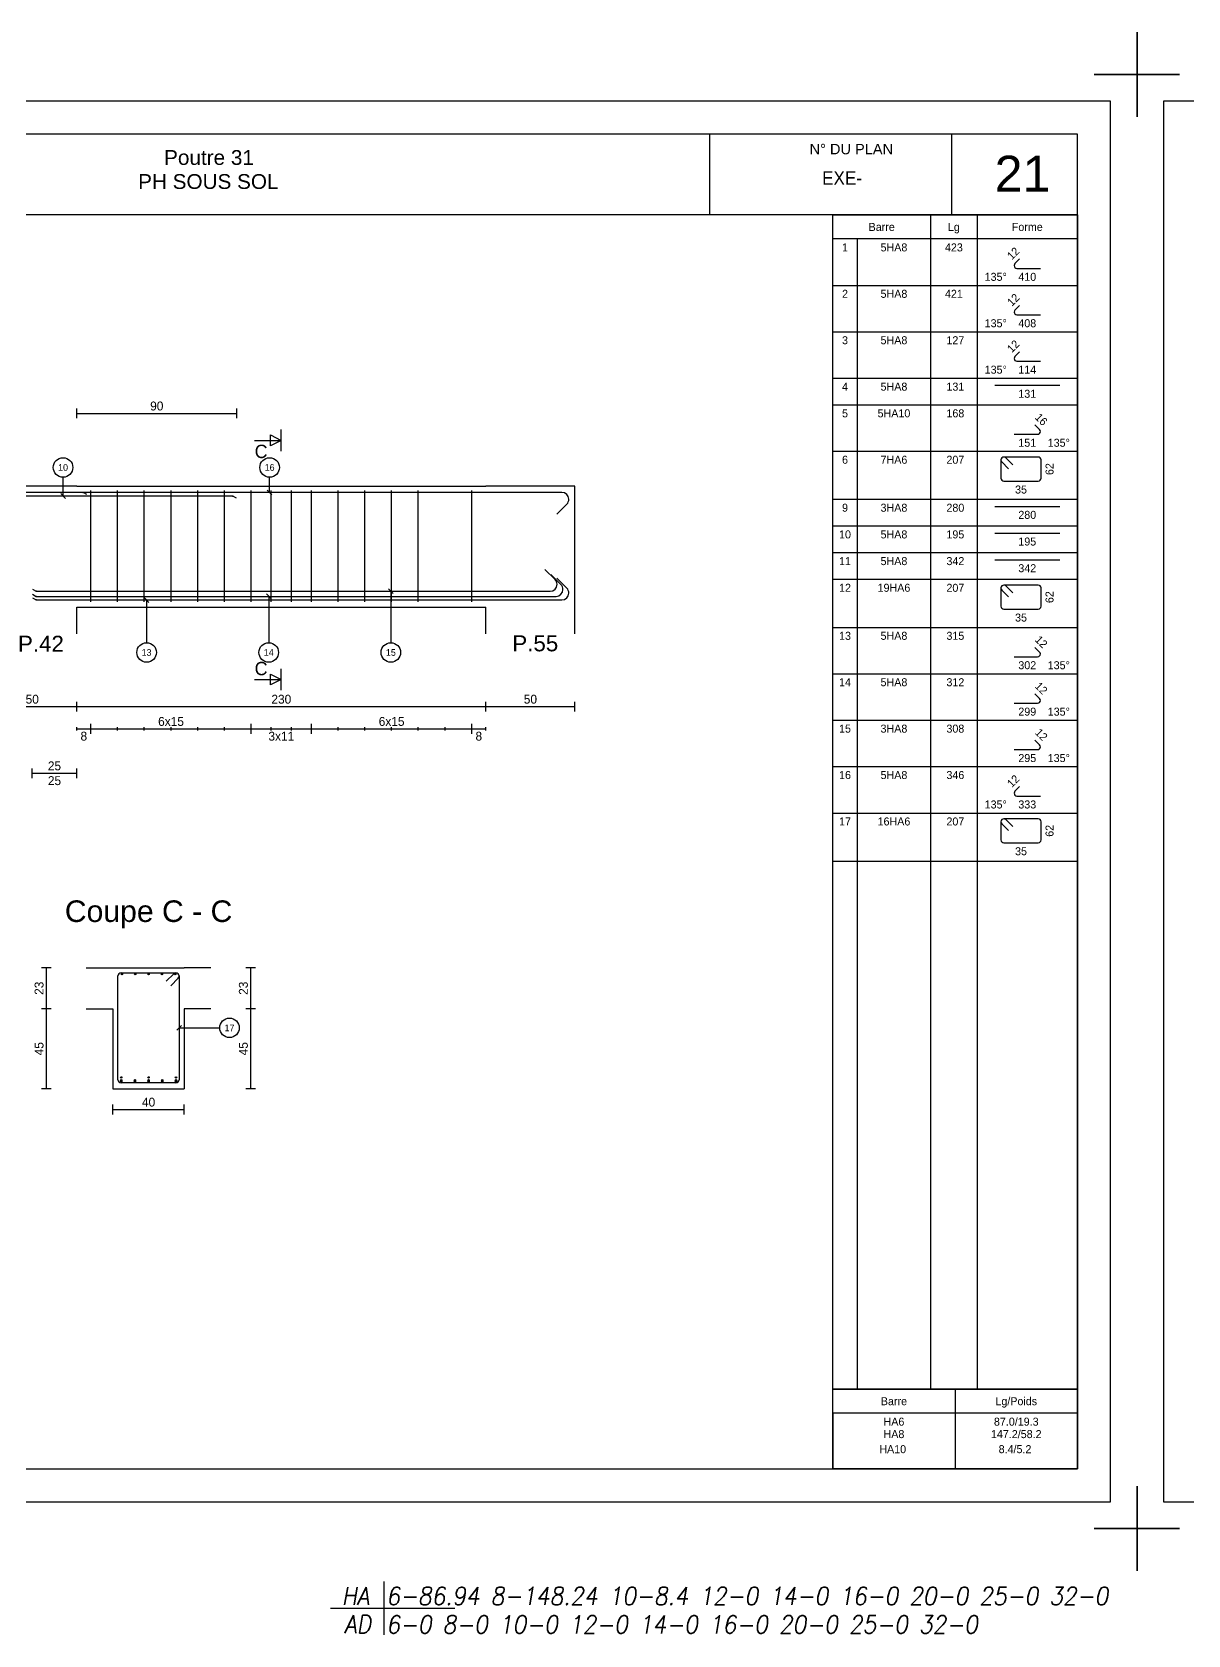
# Model space of a CAD drawing. Extents: x -12912 to 27386, y 1818 to 8189.
# Drawn here: x 11814 to 12464, y 3108 to 4009 of the extents above; entities that cross this region are included whole.
import ezdxf
from ezdxf.enums import TextEntityAlignment as Align

# ---------------------------------------------------------------- set-up
doc = ezdxf.new("R2010")
doc.units = 0
doc.header["$MEASUREMENT"] = 0
doc.layers.get('0').update_dxf_attribs({"linetype": 'CONTINUOUS'})
for name, color, linetype in [('1', 7, 'CONTINUOUS'), ('104', 7, 'CONTINUOUS'), ('173', 7, 'CONTINUOUS'), ('5', 7, 'CONTINUOUS'), ('6', 7, 'CONTINUOUS'), ('7', 7, 'CONTINUOUS'), ('GO-CARTOUCHE', 7, 'CONTINUOUS'), ('GO-TEXTE', 9, 'CONTINUOUS'), ('STR_TXT', 102, 'CONTINUOUS')]:
    doc.layers.add(name, color=color, linetype=linetype)
doc.styles.add('ARIAL', font='ARIAL.TTF')
doc.styles.add('Tableau', font='romans.shx', dxfattribs={"width": 0.9, "oblique": 10})
doc.styles.add('TEXTEBA', font='ARIAL.TTF')

# ---------------------------------------------------------------- blocks, each defined once
blk = doc.blocks.new('Smallsp')
at = {"layer": 'STR_TXT', "linetype": 'Continuous'}
for points in [[(0, 15), (0, -15)], [(-30, 0), (40, 0)]]:
    blk.add_lwpolyline(points, dxfattribs=at)
at = {"layer": 'STR_TXT', "linetype": 'Continuous', "style": 'Tableau', "oblique": 10, "width": 0.9}
for s, p in [('HA', (-23.6, 1.89)), ('AD', (-22.2, -13.94))]:
    blk.add_text(s, height=10, dxfattribs=at).set_placement(p)
for tag, p in [('SPAD', (1.4, 1.89)), ('SPHA', (1.4, -14.11))]:
    blk.add_attdef(tag, p, '', height=10, dxfattribs=at)

msp = doc.modelspace()

# ---------------------------------------------------------------- linework, layer by layer
for p, q in [((12435.279, 4009.311), (12435.279, 3985.504)), ((12435.279, 4009.311), (12435.279, 3985.504)), ((12435.526, 4009.311), (12435.526, 3985.504)), ((12435.526, 4009.311), (12435.526, 3985.504)), ((12411.472, 3985.504), (12435.279, 3985.504)), ((12435.279, 3985.504), (12411.472, 3985.504)), ((12411.472, 3985.504), (12435.279, 3985.504)), ((12435.279, 3985.504), (12411.472, 3985.504)), ((12411.472, 3985.504), (12435.279, 3985.504)), ((12411.472, 3985.504), (12435.279, 3985.504)), ((12435.279, 3985.504), (12411.472, 3985.504)), ((12411.472, 3985.504), (12435.279, 3985.504)), ((12435.279, 3985.504), (12411.472, 3985.504)), ((12411.472, 3985.504), (12435.279, 3985.504)), ((12411.472, 3985.504), (12435.279, 3985.504)), ((12435.279, 3985.504), (12411.472, 3985.504)), ((12411.472, 3985.504), (12435.279, 3985.504)), ((12435.279, 3985.504), (12411.472, 3985.504)), ((12411.472, 3985.504), (12435.279, 3985.504)), ((12411.472, 3985.504), (12435.279, 3985.504)), ((12435.279, 3985.504), (12411.472, 3985.504)), ((12411.472, 3985.504), (12435.279, 3985.504)), ((12435.279, 3985.504), (12411.472, 3985.504)), ((12411.472, 3985.504), (12435.279, 3985.504)), ((12411.472, 3985.504), (12435.279, 3985.504)), ((12435.279, 3985.504), (12411.472, 3985.504)), ((12411.472, 3985.504), (12435.279, 3985.504)), ((12435.279, 3985.504), (12411.472, 3985.504)), ((12411.472, 3985.504), (12435.279, 3985.504)), ((12411.472, 3985.504), (12435.279, 3985.504)), ((12435.279, 3985.504), (12411.472, 3985.504)), ((12411.472, 3985.504), (12435.279, 3985.504)), ((12435.279, 3985.504), (12411.472, 3985.504)), ((12411.472, 3985.504), (12435.279, 3985.504)), ((12411.472, 3985.504), (12435.279, 3985.504)), ((12411.719, 3985.504), (12435.526, 3985.504)), ((12435.526, 3985.504), (12411.719, 3985.504)), ((12411.719, 3985.504), (12435.526, 3985.504)), ((12435.526, 3985.504), (12411.719, 3985.504)), ((12411.719, 3985.504), (12435.526, 3985.504)), ((12411.719, 3985.504), (12435.526, 3985.504)), ((12435.526, 3985.504), (12411.719, 3985.504)), ((12411.719, 3985.504), (12435.526, 3985.504)), ((12435.526, 3985.504), (12411.719, 3985.504)), ((12411.719, 3985.504), (12435.526, 3985.504)), ((12411.719, 3985.504), (12435.526, 3985.504)), ((12435.526, 3985.504), (12411.719, 3985.504)), ((12411.719, 3985.504), (12435.526, 3985.504)), ((12435.526, 3985.504), (12411.719, 3985.504)), ((12411.719, 3985.504), (12435.526, 3985.504)), ((12411.719, 3985.504), (12435.526, 3985.504)), ((12435.526, 3985.504), (12411.719, 3985.504)), ((12411.719, 3985.504), (12435.526, 3985.504)), ((12435.526, 3985.504), (12411.719, 3985.504)), ((12411.719, 3985.504), (12435.526, 3985.504)), ((12411.719, 3985.504), (12435.526, 3985.504)), ((12435.526, 3985.504), (12411.719, 3985.504)), ((12411.719, 3985.504), (12435.526, 3985.504)), ((12435.526, 3985.504), (12411.719, 3985.504)), ((12411.719, 3985.504), (12435.526, 3985.504)), ((12411.719, 3985.504), (12435.526, 3985.504)), ((12435.526, 3985.504), (12411.719, 3985.504)), ((12411.719, 3985.504), (12435.526, 3985.504)), ((12435.526, 3985.504), (12411.719, 3985.504)), ((12411.719, 3985.504), (12435.526, 3985.504)), ((12411.719, 3985.504), (12435.526, 3985.504)), ((12435.279, 3985.504), (12435.279, 3961.697)), ((12435.279, 3985.504), (12435.279, 3961.697)), ((12459.086, 3985.504), (12435.279, 3985.504)), ((12435.279, 3985.504), (12459.086, 3985.504)), ((12459.086, 3985.504), (12435.279, 3985.504)), ((12435.279, 3985.504), (12459.086, 3985.504)), ((12459.086, 3985.504), (12435.279, 3985.504)), ((12459.086, 3985.504), (12435.279, 3985.504)), ((12435.279, 3985.504), (12459.086, 3985.504)), ((12459.086, 3985.504), (12435.279, 3985.504)), ((12435.279, 3985.504), (12459.086, 3985.504)), ((12459.086, 3985.504), (12435.279, 3985.504)), ((12459.086, 3985.504), (12435.279, 3985.504)), ((12435.279, 3985.504), (12459.086, 3985.504)), ((12459.086, 3985.504), (12435.279, 3985.504)), ((12435.279, 3985.504), (12459.086, 3985.504)), ((12459.086, 3985.504), (12435.279, 3985.504)), ((12459.086, 3985.504), (12435.279, 3985.504)), ((12435.279, 3985.504), (12459.086, 3985.504)), ((12459.086, 3985.504), (12435.279, 3985.504)), ((12435.279, 3985.504), (12459.086, 3985.504)), ((12459.086, 3985.504), (12435.279, 3985.504)), ((12459.086, 3985.504), (12435.279, 3985.504)), ((12435.279, 3985.504), (12435.279, 3961.697)), ((12435.279, 3985.504), (12459.086, 3985.504)), ((12459.086, 3985.504), (12435.279, 3985.504)), ((12435.279, 3985.504), (12459.086, 3985.504)), ((12459.086, 3985.504), (12435.279, 3985.504)), ((12459.086, 3985.504), (12435.279, 3985.504)), ((12435.279, 3985.504), (12435.279, 3961.697)), ((12435.279, 3985.504), (12459.086, 3985.504)), ((12459.086, 3985.504), (12435.279, 3985.504)), ((12435.279, 3985.504), (12459.086, 3985.504)), ((12459.086, 3985.504), (12435.279, 3985.504)), ((12459.086, 3985.504), (12435.279, 3985.504)), ((12435.279, 3985.504), (12435.279, 3961.697)), ((12435.279, 3985.504), (12435.279, 3961.697)), ((12435.279, 3985.504), (12435.279, 3961.697)), ((12435.279, 3985.504), (12435.279, 3961.697)), ((12435.279, 3985.504), (12435.279, 3961.697)), ((12435.279, 3985.504), (12435.279, 3961.697)), ((12435.526, 3985.504), (12435.526, 3961.697)), ((12435.526, 3985.504), (12435.526, 3961.697)), ((12459.333, 3985.504), (12435.526, 3985.504)), ((12435.526, 3985.504), (12459.333, 3985.504)), ((12459.333, 3985.504), (12435.526, 3985.504)), ((12435.526, 3985.504), (12459.333, 3985.504)), ((12459.333, 3985.504), (12435.526, 3985.504)), ((12459.333, 3985.504), (12435.526, 3985.504)), ((12435.526, 3985.504), (12459.333, 3985.504)), ((12459.333, 3985.504), (12435.526, 3985.504)), ((12435.526, 3985.504), (12459.333, 3985.504)), ((12459.333, 3985.504), (12435.526, 3985.504)), ((12459.333, 3985.504), (12435.526, 3985.504)), ((12435.526, 3985.504), (12459.333, 3985.504)), ((12459.333, 3985.504), (12435.526, 3985.504)), ((12435.526, 3985.504), (12459.333, 3985.504)), ((12459.333, 3985.504), (12435.526, 3985.504)), ((12459.333, 3985.504), (12435.526, 3985.504)), ((12435.526, 3985.504), (12459.333, 3985.504)), ((12459.333, 3985.504), (12435.526, 3985.504)), ((12435.526, 3985.504), (12459.333, 3985.504)), ((12459.333, 3985.504), (12435.526, 3985.504)), ((12459.333, 3985.504), (12435.526, 3985.504)), ((12435.526, 3985.504), (12435.526, 3961.697)), ((12435.526, 3985.504), (12459.333, 3985.504)), ((12459.333, 3985.504), (12435.526, 3985.504)), ((12435.526, 3985.504), (12459.333, 3985.504)), ((12459.333, 3985.504), (12435.526, 3985.504)), ((12459.333, 3985.504), (12435.526, 3985.504)), ((12435.526, 3985.504), (12435.526, 3961.697)), ((12435.526, 3985.504), (12459.333, 3985.504)), ((12459.333, 3985.504), (12435.526, 3985.504)), ((12435.526, 3985.504), (12459.333, 3985.504)), ((12459.333, 3985.504), (12435.526, 3985.504)), ((12459.333, 3985.504), (12435.526, 3985.504)), ((12435.526, 3985.504), (12435.526, 3961.697)), ((12435.526, 3985.504), (12435.526, 3961.697)), ((12435.526, 3985.504), (12435.526, 3961.697)), ((12435.526, 3985.504), (12435.526, 3961.697)), ((12435.526, 3985.504), (12435.526, 3961.697)), ((12435.526, 3985.504), (12435.526, 3961.697)), ((12435.279, 3191.811), (12435.279, 3168.004)), ((12435.279, 3191.811), (12435.279, 3168.004)), ((12435.526, 3191.811), (12435.526, 3168.004)), ((12435.526, 3191.811), (12435.526, 3168.004)), ((12411.472, 3168.004), (12435.279, 3168.004)), ((12435.279, 3168.004), (12411.472, 3168.004)), ((12411.472, 3168.004), (12435.279, 3168.004)), ((12435.279, 3168.004), (12411.472, 3168.004)), ((12411.472, 3168.004), (12435.279, 3168.004)), ((12411.472, 3168.004), (12435.279, 3168.004)), ((12435.279, 3168.004), (12411.472, 3168.004)), ((12411.472, 3168.004), (12435.279, 3168.004)), ((12435.279, 3168.004), (12411.472, 3168.004)), ((12411.472, 3168.004), (12435.279, 3168.004)), ((12411.472, 3168.004), (12435.279, 3168.004)), ((12435.279, 3168.004), (12411.472, 3168.004)), ((12411.472, 3168.004), (12435.279, 3168.004)), ((12435.279, 3168.004), (12411.472, 3168.004)), ((12411.472, 3168.004), (12435.279, 3168.004)), ((12411.472, 3168.004), (12435.279, 3168.004)), ((12435.279, 3168.004), (12411.472, 3168.004)), ((12411.472, 3168.004), (12435.279, 3168.004)), ((12435.279, 3168.004), (12411.472, 3168.004)), ((12411.472, 3168.004), (12435.279, 3168.004)), ((12411.472, 3168.004), (12435.279, 3168.004)), ((12435.279, 3168.004), (12411.472, 3168.004)), ((12411.472, 3168.004), (12435.279, 3168.004)), ((12435.279, 3168.004), (12411.472, 3168.004)), ((12411.472, 3168.004), (12435.279, 3168.004)), ((12411.472, 3168.004), (12435.279, 3168.004)), ((12435.279, 3168.004), (12411.472, 3168.004)), ((12411.472, 3168.004), (12435.279, 3168.004)), ((12435.279, 3168.004), (12411.472, 3168.004)), ((12411.472, 3168.004), (12435.279, 3168.004)), ((12411.472, 3168.004), (12435.279, 3168.004)), ((12411.719, 3168.004), (12435.526, 3168.004)), ((12435.526, 3168.004), (12411.719, 3168.004)), ((12411.719, 3168.004), (12435.526, 3168.004)), ((12435.526, 3168.004), (12411.719, 3168.004)), ((12411.719, 3168.004), (12435.526, 3168.004)), ((12411.719, 3168.004), (12435.526, 3168.004)), ((12435.526, 3168.004), (12411.719, 3168.004)), ((12411.719, 3168.004), (12435.526, 3168.004)), ((12435.526, 3168.004), (12411.719, 3168.004)), ((12411.719, 3168.004), (12435.526, 3168.004)), ((12411.719, 3168.004), (12435.526, 3168.004)), ((12435.526, 3168.004), (12411.719, 3168.004)), ((12411.719, 3168.004), (12435.526, 3168.004)), ((12435.526, 3168.004), (12411.719, 3168.004)), ((12411.719, 3168.004), (12435.526, 3168.004)), ((12411.719, 3168.004), (12435.526, 3168.004)), ((12435.526, 3168.004), (12411.719, 3168.004)), ((12411.719, 3168.004), (12435.526, 3168.004)), ((12435.526, 3168.004), (12411.719, 3168.004)), ((12411.719, 3168.004), (12435.526, 3168.004)), ((12411.719, 3168.004), (12435.526, 3168.004)), ((12435.526, 3168.004), (12411.719, 3168.004)), ((12411.719, 3168.004), (12435.526, 3168.004)), ((12435.526, 3168.004), (12411.719, 3168.004)), ((12411.719, 3168.004), (12435.526, 3168.004)), ((12411.719, 3168.004), (12435.526, 3168.004)), ((12435.526, 3168.004), (12411.719, 3168.004)), ((12411.719, 3168.004), (12435.526, 3168.004)), ((12435.526, 3168.004), (12411.719, 3168.004)), ((12411.719, 3168.004), (12435.526, 3168.004)), ((12411.719, 3168.004), (12435.526, 3168.004)), ((12435.279, 3168.004), (12435.279, 3144.197)), ((12435.279, 3168.004), (12435.279, 3144.197)), ((12459.086, 3168.004), (12435.279, 3168.004)), ((12435.279, 3168.004), (12459.086, 3168.004)), ((12459.086, 3168.004), (12435.279, 3168.004)), ((12435.279, 3168.004), (12459.086, 3168.004)), ((12459.086, 3168.004), (12435.279, 3168.004)), ((12459.086, 3168.004), (12435.279, 3168.004)), ((12435.279, 3168.004), (12459.086, 3168.004)), ((12459.086, 3168.004), (12435.279, 3168.004)), ((12435.279, 3168.004), (12459.086, 3168.004)), ((12459.086, 3168.004), (12435.279, 3168.004)), ((12459.086, 3168.004), (12435.279, 3168.004)), ((12435.279, 3168.004), (12459.086, 3168.004)), ((12459.086, 3168.004), (12435.279, 3168.004)), ((12435.279, 3168.004), (12459.086, 3168.004)), ((12459.086, 3168.004), (12435.279, 3168.004)), ((12459.086, 3168.004), (12435.279, 3168.004)), ((12435.279, 3168.004), (12459.086, 3168.004)), ((12459.086, 3168.004), (12435.279, 3168.004)), ((12435.279, 3168.004), (12459.086, 3168.004)), ((12459.086, 3168.004), (12435.279, 3168.004)), ((12459.086, 3168.004), (12435.279, 3168.004)), ((12435.279, 3168.004), (12435.279, 3144.197)), ((12435.279, 3168.004), (12459.086, 3168.004)), ((12459.086, 3168.004), (12435.279, 3168.004)), ((12435.279, 3168.004), (12459.086, 3168.004)), ((12459.086, 3168.004), (12435.279, 3168.004)), ((12459.086, 3168.004), (12435.279, 3168.004)), ((12435.279, 3168.004), (12435.279, 3144.197)), ((12435.279, 3168.004), (12459.086, 3168.004)), ((12459.086, 3168.004), (12435.279, 3168.004)), ((12435.279, 3168.004), (12459.086, 3168.004)), ((12459.086, 3168.004), (12435.279, 3168.004)), ((12459.086, 3168.004), (12435.279, 3168.004)), ((12435.279, 3168.004), (12435.279, 3144.197)), ((12435.279, 3168.004), (12435.279, 3144.197)), ((12435.279, 3168.004), (12435.279, 3144.197)), ((12435.279, 3168.004), (12435.279, 3144.197)), ((12435.279, 3168.004), (12435.279, 3144.197)), ((12435.279, 3168.004), (12435.279, 3144.197)), ((12435.526, 3168.004), (12435.526, 3144.197)), ((12435.526, 3168.004), (12435.526, 3144.197)), ((12459.333, 3168.004), (12435.526, 3168.004)), ((12435.526, 3168.004), (12459.333, 3168.004)), ((12459.333, 3168.004), (12435.526, 3168.004)), ((12435.526, 3168.004), (12459.333, 3168.004)), ((12459.333, 3168.004), (12435.526, 3168.004)), ((12459.333, 3168.004), (12435.526, 3168.004)), ((12435.526, 3168.004), (12459.333, 3168.004)), ((12459.333, 3168.004), (12435.526, 3168.004)), ((12435.526, 3168.004), (12459.333, 3168.004)), ((12459.333, 3168.004), (12435.526, 3168.004)), ((12459.333, 3168.004), (12435.526, 3168.004)), ((12435.526, 3168.004), (12459.333, 3168.004)), ((12459.333, 3168.004), (12435.526, 3168.004)), ((12435.526, 3168.004), (12459.333, 3168.004)), ((12459.333, 3168.004), (12435.526, 3168.004)), ((12459.333, 3168.004), (12435.526, 3168.004)), ((12435.526, 3168.004), (12459.333, 3168.004)), ((12459.333, 3168.004), (12435.526, 3168.004)), ((12435.526, 3168.004), (12459.333, 3168.004)), ((12459.333, 3168.004), (12435.526, 3168.004)), ((12459.333, 3168.004), (12435.526, 3168.004)), ((12435.526, 3168.004), (12435.526, 3144.197)), ((12435.526, 3168.004), (12459.333, 3168.004)), ((12459.333, 3168.004), (12435.526, 3168.004)), ((12435.526, 3168.004), (12459.333, 3168.004)), ((12459.333, 3168.004), (12435.526, 3168.004)), ((12459.333, 3168.004), (12435.526, 3168.004)), ((12435.526, 3168.004), (12435.526, 3144.197)), ((12435.526, 3168.004), (12459.333, 3168.004)), ((12459.333, 3168.004), (12435.526, 3168.004)), ((12435.526, 3168.004), (12459.333, 3168.004)), ((12459.333, 3168.004), (12435.526, 3168.004)), ((12459.333, 3168.004), (12435.526, 3168.004)), ((12435.526, 3168.004), (12435.526, 3144.197)), ((12435.526, 3168.004), (12435.526, 3144.197)), ((12435.526, 3168.004), (12435.526, 3144.197)), ((12435.526, 3168.004), (12435.526, 3144.197)), ((12435.526, 3168.004), (12435.526, 3144.197)), ((12435.526, 3168.004), (12435.526, 3144.197))]:
    msp.add_line(p, q)
at = {"layer": '1', "color": 1}
for points in [[(12108.37, 3701.596), (12102.714, 3707.252)], [(12111.67, 3698.746), (12106.014, 3704.402)], [(11814.713, 3696.084), (11816.698, 3694.938)], [(11816.698, 3694.938), (12105.613, 3694.938)], [(12114.97, 3696.696), (12109.314, 3702.352)], [(12109.513, 3698.838), (12109.513, 3698.838)], [(12112.813, 3695.988), (12112.813, 3695.988)], [(11814.713, 3693.234), (11816.698, 3692.088)], [(11814.713, 3691.184), (11816.698, 3690.038)], [(11816.698, 3692.088), (12108.913, 3692.088)], [(11816.698, 3690.038), (12112.213, 3690.038)], [(12116.113, 3693.938), (12116.113, 3693.938)]]:
    msp.add_lwpolyline(points, dxfattribs=at)
for centre in [(11864.496, 3421.656), (11864.496, 3420.056), (11864.496, 3419.256), (11872.196, 3420.056), (11872.196, 3419.256), (11879.896, 3421.656), (11879.896, 3420.056), (11879.896, 3419.256), (11887.596, 3420.056), (11887.596, 3419.256), (11895.296, 3421.656), (11895.296, 3420.056), (11895.296, 3419.256)]:
    msp.add_circle(centre, 0.4, dxfattribs=at)
for centre, start, end in [((12105.613, 3698.838), 270, 0), ((12105.613, 3698.838), 0, 45), ((12108.913, 3695.988), 270, 0), ((12108.913, 3695.988), 0, 45), ((12112.213, 3693.938), 0, 45), ((12112.213, 3693.938), 270, 0)]:
    msp.add_arc(centre, 3.9, start, end, dxfattribs=at)
for p in [(11816.698, 3694.938), (11816.698, 3692.088), (11816.698, 3690.038)]:
    msp.add_point(p, dxfattribs=at)
at = {"layer": '104', "color": 104}
for points in [[(11954.513, 3773.788), (11954.513, 3785.788)], [(11939.513, 3779.788), (11954.513, 3779.788)], [(11954.513, 3639.288), (11954.513, 3651.288)], [(11939.513, 3645.288), (11954.513, 3645.288)]]:
    msp.add_lwpolyline(points, dxfattribs=at)
for points in [[(11954.513, 3779.788), (11948.513, 3776.788), (11948.513, 3782.788), (11954.513, 3779.788)], [(11954.513, 3645.288), (11948.513, 3642.288), (11948.513, 3648.288), (11954.513, 3645.288)]]:
    msp.add_lwpolyline(points, close=True, dxfattribs=at)
at = {"layer": '173', "color": 173}
for points in [[(12401.968, 3246.362), (12264.468, 3246.362), (12264.468, 3906.498), (12401.968, 3906.498)], [(12319.468, 3906.498), (12319.468, 3246.362)], [(12345.593, 3906.498), (12345.593, 3246.362)], [(12401.968, 3906.498), (12401.968, 3246.362)], [(12401.968, 3892.998), (12264.468, 3892.998)], [(12278.218, 3892.998), (12278.218, 3246.362)], [(12366.405, 3878.025), (12366.405, 3878.025)], [(12369.471, 3881.739), (12366.864, 3879.132)], [(12367.971, 3876.459), (12381.155, 3876.459)], [(12264.468, 3866.906), (12401.968, 3866.906)], [(12366.405, 3851.932), (12366.405, 3851.932)], [(12369.471, 3855.647), (12366.864, 3853.039)], [(12367.971, 3850.367), (12381.155, 3850.367)], [(12264.468, 3840.814), (12401.968, 3840.814)], [(12345.759, 3762.469), (12345.759, 3824.969)], [(12366.405, 3825.84), (12366.405, 3825.84)], [(12369.471, 3829.554), (12366.864, 3826.947)], [(12367.971, 3824.274), (12381.155, 3824.274)], [(12264.468, 3814.721), (12401.968, 3814.721)], [(12355.458, 3810.721), (12392.102, 3810.721)], [(12264.468, 3799.721), (12401.968, 3799.721)], [(12380.696, 3785.855), (12378.089, 3788.462)], [(12381.155, 3784.748), (12381.155, 3784.748)], [(12366.405, 3783.182), (12379.589, 3783.182)], [(12264.468, 3773.629), (12401.968, 3773.629)], [(12359.005, 3768.759), (12359.005, 3758.499)], [(12359.005, 3768.759), (12359.005, 3768.759)], [(12359.48, 3767.614), (12363.298, 3763.795)], [(12360.625, 3770.379), (12360.625, 3770.379)], [(12379.935, 3770.379), (12360.625, 3770.379)], [(12365.589, 3766.086), (12361.771, 3769.905)], [(12381.555, 3758.499), (12381.555, 3768.759)], [(11843.191, 3750.538), (11505.834, 3750.538)], [(12112.213, 3750.538), (11785.834, 3750.538)], [(11845.177, 3749.391), (11843.191, 3750.538)], [(11847.513, 3689.038), (11847.513, 3751.538)], [(11862.513, 3689.038), (11862.513, 3751.538)], [(11877.513, 3689.038), (11877.513, 3751.538)], [(11892.513, 3689.038), (11892.513, 3751.538)], [(11907.513, 3689.038), (11907.513, 3751.538)], [(11922.513, 3689.038), (11922.513, 3751.538)], [(11937.513, 3689.038), (11937.513, 3751.538)], [(11948.846, 3689.038), (11948.846, 3751.538)], [(11960.179, 3689.038), (11960.179, 3751.538)], [(11971.513, 3689.038), (11971.513, 3751.538)], [(11986.513, 3689.038), (11986.513, 3751.538)], [(12001.513, 3689.038), (12001.513, 3751.538)], [(12016.513, 3689.038), (12016.513, 3751.538)], [(12031.513, 3689.038), (12031.513, 3751.538)], [(12061.513, 3689.038), (12061.513, 3751.538)], [(12360.625, 3756.879), (12379.935, 3756.879)], [(12109.314, 3738.223), (12114.97, 3743.88)], [(12116.113, 3746.638), (12116.113, 3746.638)], [(12264.468, 3746.65), (12401.968, 3746.65)], [(12355.458, 3742.65), (12392.102, 3742.65)], [(12264.468, 3731.65), (12401.968, 3731.65)], [(12355.458, 3727.65), (12392.102, 3727.65)], [(12264.468, 3716.65), (12401.968, 3716.65)], [(12355.458, 3712.65), (12392.102, 3712.65)], [(12264.468, 3701.65), (12401.968, 3701.65)], [(12359.005, 3696.78), (12359.005, 3686.52)], [(12359.005, 3696.78), (12359.005, 3696.78)], [(12359.48, 3695.634), (12363.298, 3691.816)], [(12360.625, 3698.4), (12360.625, 3698.4)], [(12379.935, 3698.4), (12360.625, 3698.4)], [(12365.589, 3694.107), (12361.771, 3697.925)], [(12381.555, 3686.52), (12381.555, 3696.78)], [(12360.625, 3684.9), (12379.935, 3684.9)], [(12264.468, 3674.65), (12401.968, 3674.65)], [(12380.696, 3660.783), (12378.089, 3663.391)], [(12381.155, 3659.676), (12381.155, 3659.676)], [(12366.405, 3658.111), (12379.589, 3658.111)], [(12264.468, 3648.558), (12401.968, 3648.558)], [(12366.405, 3632.018), (12379.589, 3632.018)], [(12380.696, 3634.691), (12378.089, 3637.298)], [(12381.155, 3633.584), (12381.155, 3633.584)], [(12264.468, 3622.465), (12401.968, 3622.465)], [(12366.405, 3605.926), (12379.589, 3605.926)], [(12380.696, 3608.599), (12378.089, 3611.206)], [(12381.155, 3607.492), (12381.155, 3607.492)], [(12264.468, 3596.373), (12401.968, 3596.373)], [(12366.405, 3581.399), (12366.405, 3581.399)], [(12369.471, 3585.114), (12366.864, 3582.506)], [(12367.971, 3579.834), (12381.155, 3579.834)], [(12264.468, 3570.281), (12401.968, 3570.281)], [(12359.005, 3565.411), (12359.005, 3555.151)], [(12359.005, 3565.411), (12359.005, 3565.411)], [(12359.48, 3564.265), (12363.298, 3560.447)], [(12360.625, 3567.031), (12360.625, 3567.031)], [(12379.935, 3567.031), (12360.625, 3567.031)], [(12365.589, 3562.738), (12361.771, 3566.556)], [(12381.555, 3555.151), (12381.555, 3565.411)], [(12360.625, 3553.531), (12379.935, 3553.531)], [(12264.468, 3543.281), (12401.968, 3543.281)], [(11862.696, 3420.356), (11862.696, 3478.656)], [(11864.496, 3480.456), (11895.296, 3480.456)], [(11889.781, 3475.686), (11894.023, 3479.929)], [(11895.296, 3480.456), (11895.296, 3480.456)], [(11897.096, 3478.656), (11897.096, 3420.356)], [(11897.096, 3478.656), (11897.096, 3478.656)], [(11896.569, 3477.383), (11892.326, 3473.14)], [(11895.296, 3418.556), (11864.496, 3418.556)], [(12401.968, 3201.562), (12264.468, 3201.562), (12264.468, 3246.362), (12401.968, 3246.362)], [(12333.218, 3246.362), (12333.218, 3201.562)], [(12401.968, 3246.362), (12401.968, 3201.562)], [(12401.968, 3232.862), (12264.468, 3232.862)], [(12264.468, 3232.862), (12264.468, 3201.562)], [(12401.968, 3232.862), (12401.968, 3201.562)]]:
    msp.add_lwpolyline(points, dxfattribs=at)
for centre in [(11864.896, 3479.756), (11872.396, 3479.756), (11879.896, 3479.756), (11887.396, 3479.756), (11894.896, 3479.756)]:
    msp.add_circle(centre, 0.4, dxfattribs=at)
for centre, radius, start, end in [((12367.971, 3878.025), 1.566, 135, 180), ((12367.971, 3878.025), 1.566, 180, 270), ((12367.971, 3851.932), 1.566, 135, 180), ((12367.971, 3851.932), 1.566, 180, 270), ((12367.971, 3825.84), 1.566, 135, 180), ((12367.971, 3825.84), 1.566, 180, 270), ((12379.589, 3784.748), 1.566, 270, 0), ((12379.589, 3784.748), 1.566, 0, 45), ((12360.625, 3768.759), 1.62, 90, 180), ((12360.625, 3768.759), 1.62, 180, 225), ((12360.625, 3768.759), 1.62, 45, 90), ((12379.935, 3768.759), 1.62, 0, 90), ((12360.625, 3758.499), 1.62, 180, 270), ((12379.935, 3758.499), 1.62, 270, 0), ((12112.213, 3746.638), 3.9, 0, 90), ((12112.213, 3746.638), 3.9, 315, 0), ((12360.625, 3696.78), 1.62, 90, 180), ((12360.625, 3696.78), 1.62, 180, 225), ((12360.625, 3696.78), 1.62, 45, 90), ((12379.935, 3696.78), 1.62, 0, 90), ((12360.625, 3686.52), 1.62, 180, 270), ((12379.935, 3686.52), 1.62, 270, 0), ((12379.589, 3659.676), 1.566, 270, 0), ((12379.589, 3659.676), 1.566, 0, 45), ((12379.589, 3633.584), 1.566, 270, 0), ((12379.589, 3633.584), 1.566, 0, 45), ((12379.589, 3607.492), 1.566, 270, 0), ((12379.589, 3607.492), 1.566, 0, 45), ((12367.971, 3581.399), 1.566, 135, 180), ((12367.971, 3581.399), 1.566, 180, 270), ((12360.625, 3565.411), 1.62, 90, 180), ((12360.625, 3565.411), 1.62, 180, 225), ((12360.625, 3565.411), 1.62, 45, 90), ((12379.935, 3565.411), 1.62, 0, 90), ((12360.625, 3555.151), 1.62, 180, 270), ((12379.935, 3555.151), 1.62, 270, 0), ((11864.496, 3478.656), 1.8, 90, 180), ((11895.296, 3478.656), 1.8, 90, 135), ((11895.296, 3478.656), 1.8, 0, 90), ((11895.296, 3478.656), 1.8, 315, 0), ((11864.496, 3420.356), 1.8, 180, 270), ((11895.296, 3420.356), 1.8, 270, 0)]:
    msp.add_arc(centre, radius, start, end, dxfattribs=at)
msp.add_point((11843.191, 3750.538), dxfattribs=at)
at = {"layer": '5', "color": 5}
for points in [[(11839.513, 3792.205), (11839.513, 3797.705)], [(11839.513, 3794.955), (11929.517, 3794.955)], [(11929.517, 3792.205), (11929.517, 3797.705)], [(11927.331, 3748.488), (11736.334, 3748.488)], [(11929.317, 3747.341), (11927.331, 3748.488)], [(11839.513, 3627.371), (11839.513, 3632.871)], [(12069.513, 3627.371), (12069.513, 3632.871)], [(12119.513, 3627.371), (12119.513, 3632.871)], [(11789.513, 3630.121), (11839.513, 3630.121)], [(11839.513, 3630.121), (12069.513, 3630.121)], [(12069.513, 3630.121), (12119.513, 3630.121)], [(11839.513, 3616.705), (11839.513, 3618.538)], [(11839.513, 3617.621), (11847.513, 3617.621)], [(11847.513, 3614.871), (11847.513, 3620.371)], [(11847.513, 3616.705), (11847.513, 3618.538)], [(11847.513, 3617.621), (11862.513, 3617.621)], [(11847.513, 3617.621), (11937.513, 3617.621)], [(11862.513, 3616.705), (11862.513, 3618.538)], [(11862.513, 3617.621), (11877.513, 3617.621)], [(11877.513, 3616.705), (11877.513, 3618.538)], [(11877.513, 3617.621), (11892.513, 3617.621)], [(11892.513, 3616.705), (11892.513, 3618.538)], [(11892.513, 3617.621), (11907.513, 3617.621)], [(11907.513, 3616.705), (11907.513, 3618.538)], [(11907.513, 3617.621), (11922.513, 3617.621)], [(11922.513, 3616.705), (11922.513, 3618.538)], [(11922.513, 3617.621), (11937.513, 3617.621)], [(11937.513, 3614.871), (11937.513, 3620.371)], [(11937.513, 3616.705), (11937.513, 3618.538)], [(11937.513, 3617.621), (11948.846, 3617.621)], [(11937.513, 3617.621), (11971.513, 3617.621)], [(11948.846, 3616.705), (11948.846, 3618.538)], [(11948.846, 3617.621), (11960.179, 3617.621)], [(11960.179, 3616.705), (11960.179, 3618.538)], [(11960.179, 3617.621), (11971.513, 3617.621)], [(11971.513, 3614.871), (11971.513, 3620.371)], [(11971.513, 3616.705), (11971.513, 3618.538)], [(11971.513, 3617.621), (11986.513, 3617.621)], [(11971.513, 3617.621), (12061.513, 3617.621)], [(11986.513, 3616.705), (11986.513, 3618.538)], [(11986.513, 3617.621), (12001.513, 3617.621)], [(12001.513, 3616.705), (12001.513, 3618.538)], [(12001.513, 3617.621), (12016.513, 3617.621)], [(12016.513, 3616.705), (12016.513, 3618.538)], [(12016.513, 3617.621), (12031.513, 3617.621)], [(12031.513, 3616.705), (12031.513, 3618.538)], [(12031.513, 3617.621), (12046.513, 3617.621)], [(12046.513, 3616.705), (12046.513, 3618.538)], [(12046.513, 3617.621), (12061.513, 3617.621)], [(12061.513, 3614.871), (12061.513, 3620.371)], [(12061.513, 3616.705), (12061.513, 3618.538)], [(12061.513, 3617.621), (12069.513, 3617.621)], [(12069.513, 3616.705), (12069.513, 3618.538)], [(11814.513, 3589.871), (11814.513, 3595.371)], [(11814.513, 3592.621), (11839.513, 3592.621)], [(11839.513, 3589.871), (11839.513, 3595.371)], [(11825.23, 3483.256), (11819.73, 3483.256)], [(11822.48, 3460.256), (11822.48, 3483.256)], [(11940.063, 3483.256), (11934.563, 3483.256)], [(11937.313, 3460.256), (11937.313, 3483.256)], [(11825.23, 3460.256), (11819.73, 3460.256)], [(11822.48, 3415.256), (11822.48, 3460.256)], [(11940.063, 3460.256), (11934.563, 3460.256)], [(11937.313, 3415.256), (11937.313, 3460.256)], [(11825.23, 3415.256), (11819.73, 3415.256)], [(11940.063, 3415.256), (11934.563, 3415.256)], [(11859.896, 3400.839), (11859.896, 3406.339)], [(11899.896, 3400.839), (11899.896, 3406.339)], [(11859.896, 3403.589), (11899.896, 3403.589)]]:
    msp.add_lwpolyline(points, dxfattribs=at)
msp.add_point((11927.331, 3748.488), dxfattribs=at)
at = {"layer": '6', "color": 6}
for points in [[(11831.833, 3748.488), (11831.833, 3759.038)], [(11947.931, 3750.538), (11947.931, 3759.038)], [(11830.507, 3749.814), (11833.159, 3747.162)], [(11946.605, 3751.864), (11949.256, 3749.212)], [(12017.401, 3693.612), (12014.75, 3696.264)], [(12016.075, 3694.938), (12016.075, 3666.038)], [(11880.11, 3688.712), (11877.459, 3691.364)], [(11878.784, 3690.038), (11878.784, 3666.038)], [(11948.767, 3690.762), (11946.115, 3693.414)], [(11947.441, 3692.088), (11947.441, 3666.038)], [(11898.422, 3450.832), (11895.77, 3448.18)], [(11897.096, 3449.506), (11919.896, 3449.506)]]:
    msp.add_lwpolyline(points, dxfattribs=at)
for centre in [(11831.833, 3764.538), (11947.931, 3764.538), (11878.784, 3660.538), (11947.441, 3660.538), (12016.075, 3660.538), (11925.396, 3449.506)]:
    msp.add_circle(centre, 5.5, dxfattribs=at)
at = {"layer": '7', "color": 7}
for points in [[(11839.513, 3754.038), (11789.513, 3754.038)], [(11839.513, 3754.038), (12069.513, 3754.038)], [(12119.513, 3754.038), (12069.513, 3754.038)], [(12119.513, 3754.038), (12094.513, 3754.038)], [(12119.513, 3671.038), (12119.513, 3754.038)], [(11839.513, 3686.038), (12069.513, 3686.038)], [(11839.513, 3671.038), (11839.513, 3686.038)], [(12069.513, 3671.038), (12069.513, 3686.038)], [(12119.513, 3671.038), (12119.513, 3686.038)], [(11844.896, 3483.256), (11859.896, 3483.256)], [(11859.896, 3483.256), (11899.896, 3483.256)], [(11914.896, 3483.256), (11899.896, 3483.256)], [(11844.896, 3460.256), (11859.896, 3460.256)], [(11859.896, 3460.256), (11859.896, 3415.256)], [(11914.896, 3460.256), (11899.896, 3460.256)], [(11899.896, 3460.256), (11899.896, 3415.256)], [(11859.896, 3415.256), (11899.896, 3415.256)]]:
    msp.add_lwpolyline(points, dxfattribs=at)
at = {"layer": 'GO-CARTOUCHE', "linetype": 'Continuous'}
for points in [[(12420.526, 3183.004), (12420.526, 3970.504), (11306.89, 3970.504), (11306.89, 3183.004)], [(13563.915, 3183.004), (13563.915, 3970.504), (12450.279, 3970.504), (12450.279, 3183.004)], [(12401.968, 3201.562), (12401.968, 3951.945), (11325.449, 3951.945), (11325.449, 3201.562)]]:
    msp.add_lwpolyline(points, close=True, dxfattribs=at)
at = {"layer": 'GO-TEXTE', "color": 7}
for points in [[(12195.164, 3951.945), (12195.164, 3906.498)], [(12331.223, 3951.945), (12331.223, 3906.498)], [(12401.968, 3906.498), (11325.449, 3906.498)]]:
    msp.add_lwpolyline(points, dxfattribs=at)

# ---------------------------------------------------------------- block references
at = {"layer": 'STR_TXT', "linetype": 'Continuous'}
msp.add_blockref('Smallsp', (12012.105, 3123.212), dxfattribs=at).add_auto_attribs({'SPHA': '6-0 8-0 10-0 12-0 14-0 16-0 20-0 25-0 32-0 ', 'SPAD': '6-86.94 8-148.24 10-8.4 12-0 14-0 16-0 20-0 25-0 32-0 '})

# ---------------------------------------------------------------- texts
at = {"style": 'ARIAL'}
for s, p in [('P.42', (11806.492, 3669.94)), ('P.55', (12084.341, 3670.165))]:
    msp.add_text(s, height=8.9847, dxfattribs=at).set_placement(p, align=Align.TOP_LEFT)
msp.add_text('Coupe C - C', height=12.12935, dxfattribs=at).set_placement((11879.896, 3515.084), align=Align.MIDDLE_CENTER)
at = {"layer": '104', "color": 104}
msp.add_text('C', height=7.5, dxfattribs=at).set_placement((11939.513, 3777.323), align=Align.TOP_LEFT)
msp.add_text('C', height=7.5, dxfattribs=at).set_placement((11939.513, 3647.752))
at = {"layer": '173', "color": 173}
for s, p in [('Barre', (12291.968, 3899.748)), ('Lg', (12332.53, 3899.748)), ('Forme', (12373.78, 3899.748)), ('Barre', (12298.843, 3239.612)), ('Lg/Poids', (12367.593, 3239.612))]:
    msp.add_text(s, height=4.5, dxfattribs=at).set_placement(p, align=Align.MIDDLE_CENTER)
for s, p in [('1', (12271.343, 3890.498)), ('5HA8', (12298.843, 3890.498)), ('423', (12332.53, 3890.498)), ('410', (12373.78, 3873.959)), ('2', (12271.343, 3864.406)), ('5HA8', (12298.843, 3864.406)), ('421', (12332.53, 3864.406)), ('408', (12373.78, 3847.867)), ('3', (12271.343, 3838.314)), ('5HA8', (12298.843, 3838.314)), (' 127', (12332.53, 3838.314)), ('114', (12373.78, 3821.774)), ('4', (12271.343, 3812.221)), ('5HA8', (12298.843, 3812.221)), (' 131', (12332.53, 3812.221)), ('131', (12373.78, 3808.221)), ('5', (12271.343, 3797.221)), ('5HA10', (12298.843, 3797.221)), (' 168', (12332.53, 3797.221)), ('151', (12373.78, 3780.682)), ('6', (12271.343, 3771.129)), ('7HA6', (12298.843, 3771.129)), (' 207', (12332.53, 3771.129)), ('35', (12370.28, 3754.379)), ('9', (12271.343, 3744.15)), ('3HA8', (12298.843, 3744.15)), (' 280', (12332.53, 3744.15)), ('280', (12373.78, 3740.15)), ('10', (12271.343, 3729.15)), ('5HA8', (12298.843, 3729.15)), (' 195', (12332.53, 3729.15)), ('195', (12373.78, 3725.15)), ('11', (12271.343, 3714.15)), ('5HA8', (12298.843, 3714.15)), (' 342', (12332.53, 3714.15)), ('342', (12373.78, 3710.15)), ('12', (12271.343, 3699.15)), ('19HA6', (12298.843, 3699.15)), (' 207', (12332.53, 3699.15)), ('35', (12370.28, 3682.4)), ('13', (12271.343, 3672.15)), ('5HA8', (12298.843, 3672.15)), (' 315', (12332.53, 3672.15)), ('302', (12373.78, 3655.611)), ('14', (12271.343, 3646.058)), ('5HA8', (12298.843, 3646.058)), (' 312', (12332.53, 3646.058)), ('299', (12373.78, 3629.518)), ('15', (12271.343, 3619.965)), ('3HA8', (12298.843, 3619.965)), (' 308', (12332.53, 3619.965)), ('295', (12373.78, 3603.426)), ('16', (12271.343, 3593.873)), ('5HA8', (12298.843, 3593.873)), (' 346', (12332.53, 3593.873)), ('333', (12373.78, 3577.334)), ('17', (12271.343, 3567.781)), ('16HA6', (12298.843, 3567.781)), (' 207', (12332.53, 3567.781)), ('35', (12370.28, 3551.031)), ('HA6', (12298.843, 3230.362)), ('87.0/19.3', (12367.593, 3230.362)), ('HA8', (12298.843, 3223.362)), ('147.2/58.2', (12367.593, 3223.362)), ('HA10', (12298.15, 3214.899)), ('8.4/5.2', (12366.9, 3214.899))]:
    msp.add_text(s, height=4.5, dxfattribs=at).set_placement(p, align=Align.TOP_CENTER)
for p in [(12365.096, 3880.899), (12365.096, 3854.807), (12365.096, 3828.715), (12365.096, 3584.274)]:
    msp.add_text('12', height=4.5, rotation=45, dxfattribs=at).set_placement(p)
for p in [(12362.28, 3873.959), (12362.28, 3847.867), (12362.28, 3821.774), (12362.28, 3577.334)]:
    msp.add_text('135°', height=4.5, dxfattribs=at).set_placement(p, align=Align.TOP_RIGHT)
for s, p in [('16', (12382.464, 3787.622)), ('12', (12382.464, 3662.551)), ('12', (12382.464, 3636.459)), ('12', (12382.464, 3610.366))]:
    msp.add_text(s, height=4.5, rotation=315, dxfattribs=at).set_placement(p, align=Align.RIGHT)
for p in [(12385.28, 3780.682), (12385.28, 3655.611), (12385.28, 3629.518), (12385.28, 3603.426)]:
    msp.add_text('135°', height=4.5, dxfattribs=at).set_placement(p, align=Align.TOP_LEFT)
for p in [(12384.055, 3763.629), (12384.055, 3691.65), (12384.055, 3560.281)]:
    msp.add_text('62', height=4.5, rotation=90, dxfattribs=at).set_placement(p, align=Align.TOP_CENTER)
at = {"layer": '5', "color": 5}
for s, p in [('90', (11884.515, 3796.598)), ('50', (11814.513, 3631.764)), ('230', (11954.513, 3631.764)), ('50', (12094.513, 3631.764)), ('6x15', (11892.513, 3619.264)), ('6x15', (12016.513, 3619.264)), ('25', (11827.013, 3594.264)), ('40', (11879.896, 3405.232))]:
    msp.add_text(s, height=5, dxfattribs=at).set_placement(p, align=Align.CENTER)
for s, p in [('8', (11843.513, 3615.978)), ('3x11', (11954.513, 3615.978)), ('8', (12065.513, 3615.978)), ('25', (11827.013, 3590.978))]:
    msp.add_text(s, height=5, dxfattribs=at).set_placement(p, align=Align.TOP_CENTER)
for s, p in [('23', (11820.837, 3471.756)), ('23', (11935.67, 3471.756)), ('45', (11820.837, 3437.756)), ('45', (11935.67, 3437.756))]:
    msp.add_text(s, height=5, rotation=90, dxfattribs=at).set_placement(p, align=Align.CENTER)
at = {"layer": '6', "color": 6}
for s, p in [('10', (11831.833, 3764.538)), ('16', (11947.931, 3764.538)), ('13', (11878.784, 3660.538)), ('14', (11947.441, 3660.538)), ('15', (12016.075, 3660.538)), ('17', (11925.396, 3449.506))]:
    msp.add_text(s, height=3.75, dxfattribs=at).set_placement(p, align=Align.MIDDLE_CENTER)
at = {"layer": 'GO-CARTOUCHE', "color": 2, "style": 'TEXTEBA'}
msp.add_text('21', height=20.1986, dxfattribs=at).set_placement((12355.443, 3919.597))
at = {"layer": 'GO-CARTOUCHE', "color": 2, "style": 'TEXTEBA', "width": 0.9}
msp.add_text('EXE-', height=7.6364, dxfattribs=at).set_placement((12269.667, 3923.43), align=Align.CENTER)
at = {"layer": 'GO-TEXTE', "color": 2, "style": 'TEXTEBA'}
for s, height, p in [('Poutre 31', 8.3314, (11888.626, 3934.628)), ('PH SOUS SOL', 8.33139, (11874.035, 3921.115))]:
    msp.add_text(s, height=height, dxfattribs=at).set_placement(p)
at = {"layer": 'GO-TEXTE', "style": 'TEXTEBA'}
msp.add_text('N° DU PLAN', height=5.8564, dxfattribs=at).set_placement((12274.89, 3940.602), align=Align.CENTER)

doc.saveas('drawing.dxf')
